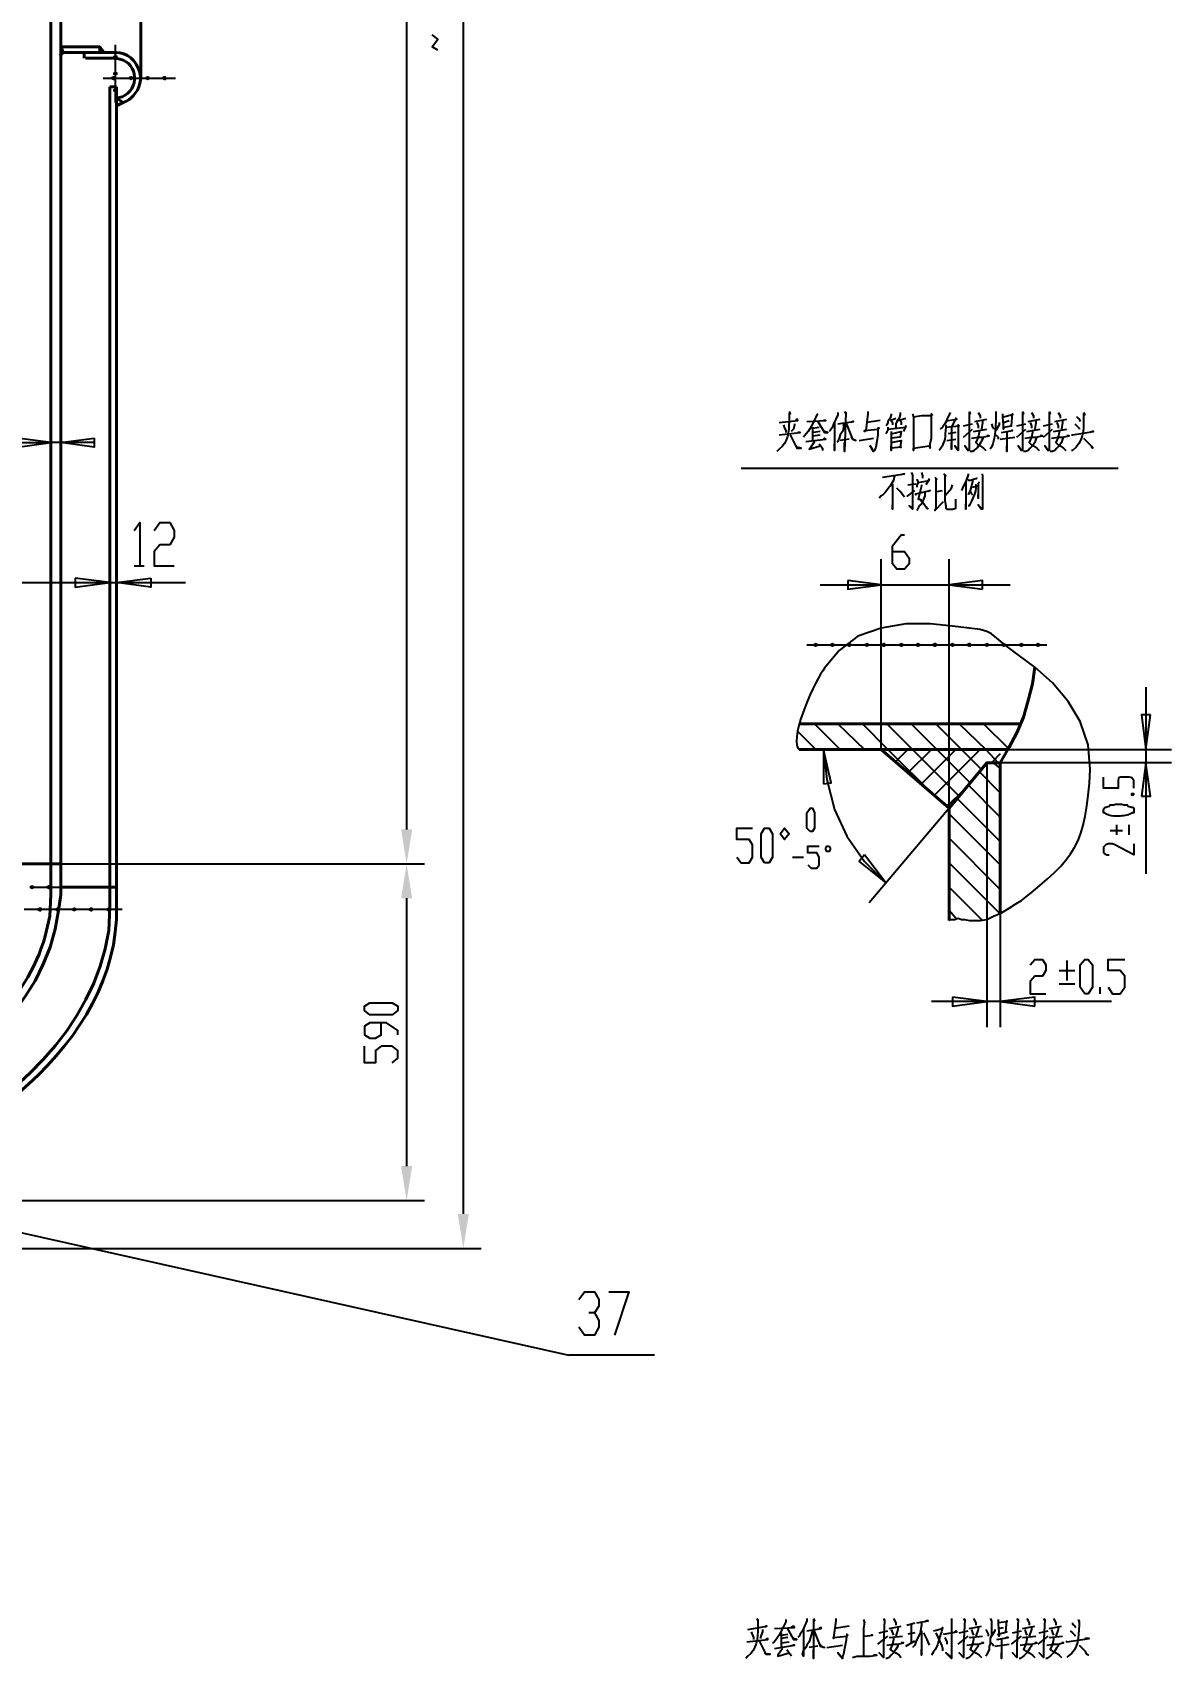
# Model space of a CAD drawing. Header units: millimetres. Extents: x 0 to 822, y 14 to 1153.
# Drawn here: x 352.9 to 537.3, y 405.1 to 668.5 of the extents above; entities that cross this region are included whole.
import ezdxf

# ---------------------------------------------------------------- set-up
doc = ezdxf.new("R2010")
doc.units = ezdxf.units.MM
doc.layers.add('1', color=7, linetype='Continuous')

msp = doc.modelspace()

# ---------------------------------------------------------------- hatches: boundary and pattern name
h = msp.add_hatch(color=0)
h.dxf.hatch_style = 2
h.paths.add_polyline_path([(366.3, 664.161732), (365.94, 664.341732), (365.94, 664.701732), (366.3, 664.881732), (366.66, 664.701732), (366.66, 664.341732)])
h = msp.add_hatch(color=0)
h.dxf.hatch_style = 2
h.paths.add_polyline_path([(365.94, 660.741732), (365.58, 660.921732), (365.58, 661.281732), (365.94, 661.461732), (366.12, 661.461732), (366.3, 661.281732), (366.3, 660.921732), (366.12, 660.741732)])
h = msp.add_hatch(color=0)
h.dxf.hatch_style = 2
h.paths.add_polyline_path([(366.3, 661.461732), (365.94, 661.641732), (365.94, 662.001732), (366.3, 662.181732), (366.66, 662.001732), (366.66, 661.641732)])
h = msp.add_hatch(color=0)
h.dxf.hatch_style = 2
h.paths.add_polyline_path([(368.82, 660.741732), (368.46, 660.921732), (368.46, 661.281732), (368.82, 661.461732), (369.18, 661.281732), (369.18, 660.921732)])
h = msp.add_hatch(color=0)
h.dxf.hatch_style = 2
h.paths.add_polyline_path([(371.52, 660.741732), (371.16, 660.921732), (371.16, 661.281732), (371.52, 661.461732), (371.88, 661.281732), (371.88, 660.921732)])
h = msp.add_hatch(color=0)
h.dxf.hatch_style = 2
h.paths.add_polyline_path([(374.22, 660.741732), (373.86, 660.921732), (373.86, 661.281732), (374.22, 661.461732), (374.4, 661.461732), (374.58, 661.281732), (374.58, 660.921732), (374.4, 660.741732)])
h = msp.add_hatch(color=0)
h.dxf.hatch_style = 2
h.paths.add_polyline_path([(366.3, 658.761732), (365.94, 658.941732), (365.94, 659.301732), (366.3, 659.481732), (366.66, 659.301732), (366.66, 658.941732)])
h = msp.add_hatch(color=0)
h.dxf.hatch_style = 2
h.paths.add_polyline_path([(479.7, 568.941732), (479.34, 569.121732), (479.34, 569.481732), (479.7, 569.661732), (480.06, 569.481732), (480.06, 569.121732)])
h = msp.add_hatch(color=0)
h.dxf.hatch_style = 2
h.paths.add_polyline_path([(482.4, 568.941732), (482.04, 569.121732), (482.04, 569.481732), (482.4, 569.661732), (482.76, 569.481732), (482.76, 569.121732)])
h = msp.add_hatch(color=0)
h.dxf.hatch_style = 2
h.paths.add_polyline_path([(485.1, 568.941732), (484.74, 569.121732), (484.74, 569.481732), (485.1, 569.661732), (485.28, 569.661732), (485.46, 569.481732), (485.46, 569.121732), (485.28, 568.941732)])
h = msp.add_hatch(color=0)
h.dxf.hatch_style = 2
h.paths.add_polyline_path([(487.98, 568.941732), (487.62, 569.121732), (487.62, 569.481732), (487.98, 569.661732), (488.34, 569.481732), (488.34, 569.121732)])
h = msp.add_hatch(color=0)
h.dxf.hatch_style = 2
h.paths.add_polyline_path([(490.68, 568.941732), (490.32, 569.121732), (490.32, 569.481732), (490.68, 569.661732), (490.86, 569.661732), (491.04, 569.481732), (491.04, 569.121732), (490.86, 568.941732)])
h = msp.add_hatch(color=0)
h.dxf.hatch_style = 2
h.paths.add_polyline_path([(493.56, 568.941732), (493.2, 569.121732), (493.2, 569.481732), (493.56, 569.661732), (493.92, 569.481732), (493.92, 569.121732)])
h = msp.add_hatch(color=0)
h.dxf.hatch_style = 2
h.paths.add_polyline_path([(496.26, 568.941732), (495.9, 569.121732), (495.9, 569.481732), (496.26, 569.661732), (496.62, 569.481732), (496.62, 569.121732)])
h = msp.add_hatch(color=0)
h.dxf.hatch_style = 2
h.paths.add_polyline_path([(498.96, 568.941732), (498.6, 569.121732), (498.6, 569.481732), (498.96, 569.661732), (499.14, 569.661732), (499.32, 569.481732), (499.32, 569.121732), (499.14, 568.941732)])
h = msp.add_hatch(color=0)
h.dxf.hatch_style = 2
h.paths.add_polyline_path([(501.84, 568.941732), (501.48, 569.121732), (501.48, 569.481732), (501.84, 569.661732), (502.2, 569.481732), (502.2, 569.121732)])
h = msp.add_hatch(color=0)
h.dxf.hatch_style = 2
h.paths.add_polyline_path([(504.54, 568.941732), (504.18, 569.121732), (504.18, 569.481732), (504.54, 569.661732), (504.72, 569.661732), (504.9, 569.481732), (504.9, 569.121732), (504.72, 568.941732)])
h = msp.add_hatch(color=0)
h.dxf.hatch_style = 2
h.paths.add_polyline_path([(507.42, 568.941732), (507.06, 569.121732), (507.06, 569.481732), (507.42, 569.661732), (507.78, 569.481732), (507.78, 569.121732)])
h = msp.add_hatch(color=0)
h.dxf.hatch_style = 2
h.paths.add_polyline_path([(510.12, 568.941732), (509.76, 569.121732), (509.76, 569.481732), (510.12, 569.661732), (510.48, 569.481732), (510.48, 569.121732)])
h = msp.add_hatch(color=0)
h.dxf.hatch_style = 2
h.paths.add_polyline_path([(513, 568.941732), (512.64, 569.121732), (512.64, 569.481732), (513, 569.661732), (513.36, 569.481732), (513.36, 569.121732)])
h = msp.add_hatch(color=0)
h.dxf.hatch_style = 2
h.paths.add_polyline_path([(515.7, 568.941732), (515.34, 569.121732), (515.34, 569.481732), (515.7, 569.661732), (516.06, 569.481732), (516.06, 569.121732)])
h = msp.add_hatch(color=0)
h.dxf.hatch_style = 2
h.paths.add_polyline_path([(412.56, 539.421732), (414.36, 539.421732), (413.46, 533.841732)])
h = msp.add_hatch(color=0)
h.dxf.hatch_style = 2
h.paths.add_polyline_path([(412.56, 528.261732), (414.36, 528.261732), (413.46, 533.841732)])
h = msp.add_hatch(color=0)
h.dxf.hatch_style = 2
h.paths.add_polyline_path([(352.8, 529.701732), (352.44, 529.881732), (352.44, 530.241732), (352.8, 530.421732), (353.16, 530.241732), (353.16, 529.881732)])
h = msp.add_hatch(color=0)
h.dxf.hatch_style = 2
h.paths.add_polyline_path([(355.5, 529.701732), (355.14, 529.881732), (355.14, 530.241732), (355.5, 530.421732), (355.68, 530.421732), (355.86, 530.241732), (355.86, 529.881732), (355.68, 529.701732)])
h = msp.add_hatch(color=0)
h.dxf.hatch_style = 2
h.paths.add_polyline_path([(354.06, 526.101732), (353.7, 526.281732), (353.7, 526.641732), (354.06, 526.821732), (354.24, 526.821732), (354.42, 526.641732), (354.42, 526.281732), (354.24, 526.101732)])
h = msp.add_hatch(color=0)
h.dxf.hatch_style = 2
h.paths.add_polyline_path([(356.94, 526.101732), (356.58, 526.281732), (356.58, 526.641732), (356.94, 526.821732), (357.3, 526.641732), (357.3, 526.281732)])
h = msp.add_hatch(color=0)
h.dxf.hatch_style = 2
h.paths.add_polyline_path([(359.64, 526.101732), (359.28, 526.281732), (359.28, 526.641732), (359.64, 526.821732), (360, 526.641732), (360, 526.281732)])
h = msp.add_hatch(color=0)
h.dxf.hatch_style = 2
h.paths.add_polyline_path([(362.34, 526.101732), (361.98, 526.281732), (361.98, 526.641732), (362.34, 526.821732), (362.52, 526.821732), (362.7, 526.641732), (362.7, 526.281732), (362.52, 526.101732)])
h = msp.add_hatch(color=0)
h.dxf.hatch_style = 2
h.paths.add_polyline_path([(365.22, 526.101732), (364.86, 526.281732), (364.86, 526.641732), (365.22, 526.821732), (365.58, 526.641732), (365.58, 526.281732)])
h = msp.add_hatch(color=0)
h.dxf.hatch_style = 2
h.paths.add_polyline_path([(412.56, 484.881732), (414.36, 484.881732), (413.46, 479.301732)])
h = msp.add_hatch(color=0)
h.dxf.hatch_style = 2
h.paths.add_polyline_path([(421.74, 477.141732), (423.54, 477.141732), (422.64, 471.561732)])

# ---------------------------------------------------------------- linework, layer by layer
at = {"layer": '1', "color": 0, "lineweight": 25}
for points in [[(422.64, 817.881732), (422.64, 477.141732)], [(413.46, 811.581732), (413.46, 539.421732)], [(366.3, 664.881732), (366.3, 666.501732)], [(418.5, 665.601732), (417.6, 666.141732), (418.5, 667.401732), (417.6, 668.121732)], [(366.3, 662.181732), (366.3, 664.341732)], [(364.32, 661.101732), (365.76, 661.101732)], [(366.3, 659.301732), (366.3, 661.461732)], [(366.3, 661.101732), (368.46, 661.101732)], [(369, 661.101732), (371.34, 661.101732)], [(371.88, 661.101732), (374.04, 661.101732)], [(374.58, 661.101732), (376.02, 661.101732)], [(366.3, 657.141732), (366.3, 658.761732)], [(473.76, 605.301732), (476.82, 605.661732), (476.64, 605.841732), (476.46, 605.661732)], [(483.3, 606.921732), (483.3, 606.561732), (482.94, 605.841732), (482.58, 605.121732), (482.4, 604.581732), (482.04, 604.041732), (481.86, 603.861732)], [(484.38, 607.101732), (484.56, 606.741732), (484.56, 606.921732), (484.38, 600.621732), (484.38, 602.061732)], [(488.16, 607.101732), (488.16, 606.741732), (487.8, 604.041732), (487.62, 603.861732), (487.62, 604.041732), (489.78, 604.221732), (489.96, 604.401732), (489.78, 604.401732), (489.78, 603.321732), (489.6, 602.241732), (489.42, 601.341732), (489.24, 600.801732), (489.06, 600.621732), (488.52, 601.521732), (489.06, 600.621732)], [(491.94, 606.741732), (491.94, 606.561732), (491.76, 606.021732), (491.4, 605.481732), (491.4, 605.301732), (491.22, 604.941732), (491.04, 604.761732)], [(491.76, 605.661732), (492.66, 606.021732)], [(493.38, 606.921732), (493.38, 606.561732), (493.2, 606.021732), (492.84, 605.481732), (492.66, 605.121732)], [(493.02, 605.661732), (494.28, 606.021732)], [(495.36, 606.741732), (495.54, 606.201732), (495.54, 602.061732), (495.54, 600.801732), (495.54, 601.161732), (498.06, 601.521732), (498.06, 601.521732), (498.24, 601.161732), (498.24, 601.881732), (498.42, 602.781732), (498.42, 603.861732), (498.42, 606.741732), (498.6, 606.561732), (498.24, 606.381732), (496.98, 606.381732), (496.8, 606.381732), (495.54, 606.201732)], [(501.48, 606.921732), (501.3, 606.561732), (500.94, 605.841732), (500.94, 605.661732), (500.58, 605.121732), (500.22, 604.581732), (499.86, 604.221732)], [(500.94, 605.661732), (501.12, 605.661732), (502.56, 605.841732), (502.38, 606.021732), (501.66, 604.581732), (501.66, 600.981732), (501.66, 601.341732), (501.66, 602.061732)], [(504.54, 607.101732), (504.72, 606.741732), (504.54, 606.921732), (504.54, 602.781732), (504.54, 600.981732), (504.54, 600.801732), (504.36, 600.801732), (503.82, 601.521732), (504.36, 600.801732)], [(505.44, 605.481732), (507.42, 605.841732)], [(505.98, 606.921732), (506.34, 606.381732), (506.34, 606.021732)], [(509.94, 606.741732), (509.94, 606.201732), (510.12, 604.221732), (510.12, 604.581732), (511.38, 604.761732), (511.38, 604.761732), (511.56, 606.741732), (511.56, 606.561732), (510.12, 606.201732)], [(513.18, 607.101732), (513.36, 606.741732), (513.18, 606.921732), (513.18, 602.781732), (513.18, 600.801732), (513, 600.801732), (512.46, 601.521732), (513, 600.801732)], [(514.08, 605.481732), (516.06, 605.841732)], [(514.62, 606.921732), (514.98, 606.381732), (514.98, 606.021732)], [(517.5, 607.101732), (517.68, 606.741732), (517.5, 606.921732), (517.5, 602.781732), (517.5, 600.801732), (517.32, 600.801732), (516.78, 601.521732), (517.32, 600.801732)], [(518.4, 605.481732), (520.38, 605.841732)], [(518.94, 606.921732), (519.3, 606.381732), (519.3, 606.021732)], [(522, 606.201732), (522, 606.201732), (522.36, 605.841732), (522.54, 605.481732)], [(473.76, 603.321732), (477.18, 603.681732), (477, 603.681732), (476.82, 603.681732)], [(474.48, 604.941732), (474.66, 604.401732), (474.84, 604.041732), (474.84, 603.681732)], [(475.56, 603.321732), (476.64, 601.161732), (477.36, 601.161732), (476.64, 601.341732), (476.46, 601.521732)], [(476.28, 605.121732), (476.28, 604.941732), (476.1, 604.221732), (475.74, 603.861732)], [(478.26, 605.481732), (481.32, 605.661732), (481.32, 605.661732), (480.96, 605.661732)], [(479.16, 604.581732), (479.16, 602.421732)], [(479.16, 604.401732), (480.24, 604.581732)], [(479.16, 603.141732), (480.42, 603.321732)], [(480.42, 603.861732), (479.34, 603.681732)], [(480.06, 605.481732), (481.14, 603.681732), (481.68, 603.681732), (481.14, 603.861732), (480.96, 604.041732)], [(482.76, 605.481732), (482.76, 600.801732), (482.76, 601.161732), (482.76, 601.881732)], [(484.2, 605.121732), (484.2, 604.401732), (484.02, 603.861732), (483.66, 603.321732), (483.48, 602.781732), (483.3, 602.241732), (483.12, 602.061732)], [(483.3, 605.121732), (485.82, 605.481732), (485.64, 605.481732), (485.46, 605.301732)], [(484.56, 605.301732), (485.64, 602.601732), (486.18, 602.421732), (486.18, 602.421732), (485.64, 602.601732), (485.46, 602.961732)], [(490.14, 605.661732), (487.98, 605.301732)], [(491.4, 604.581732), (491.4, 604.041732), (491.22, 603.861732), (491.22, 603.681732), (491.04, 603.501732)], [(491.4, 604.221732), (494.28, 604.581732), (494.28, 604.761732), (493.92, 603.861732)], [(491.94, 605.661732), (492.12, 605.301732), (492.12, 604.941732)], [(491.94, 603.861732), (491.94, 600.801732), (491.94, 601.161732), (491.94, 601.521732)], [(491.94, 603.501732), (493.56, 603.861732), (493.56, 603.861732), (493.38, 602.961732), (493.38, 602.961732), (491.94, 602.781732)], [(492.66, 605.121732), (492.66, 604.761732), (492.66, 604.401732)], [(493.38, 605.661732), (493.56, 605.301732), (493.56, 604.941732)], [(500.76, 604.581732), (502.92, 604.761732), (502.74, 604.941732), (502.74, 600.981732), (502.74, 600.801732), (502.2, 601.521732), (502.74, 600.801732)], [(502.38, 603.681732), (501.12, 603.501732)], [(503.64, 604.761732), (505.08, 605.121732)], [(503.64, 602.961732), (505.08, 604.221732)], [(504.9, 602.781732), (505.98, 602.961732), (506.7, 602.961732), (507.78, 603.141732), (507.6, 603.141732), (507.42, 603.141732)], [(505.26, 603.861732), (507.42, 604.221732)], [(506.16, 603.861732), (506.16, 603.681732), (505.98, 602.961732), (505.62, 602.061732), (505.98, 601.701732), (506.34, 601.521732), (506.88, 601.161732), (507.24, 600.801732)], [(505.8, 605.301732), (505.98, 604.761732), (505.98, 604.401732)], [(506.7, 605.661732), (506.7, 605.301732), (506.52, 604.221732)], [(508.14, 605.121732), (508.32, 604.581732), (508.5, 604.401732), (508.5, 604.221732)], [(509.4, 605.301732), (509.4, 604.941732), (508.86, 604.041732)], [(508.86, 603.321732), (509.22, 602.961732), (509.22, 602.601732)], [(509.76, 603.681732), (511.56, 604.041732), (511.38, 604.041732), (511.2, 603.861732)], [(510.12, 605.301732), (511.02, 605.661732)], [(510.66, 603.681732), (510.66, 600.621732), (510.66, 601.521732)], [(512.28, 604.761732), (513.72, 605.121732)], [(512.28, 602.961732), (513.72, 604.221732)], [(513.54, 602.781732), (514.62, 602.961732), (515.34, 602.961732), (516.42, 603.141732), (516.24, 603.141732), (516.06, 603.141732)], [(513.9, 603.861732), (516.06, 604.221732)], [(514.8, 603.861732), (514.8, 603.681732), (514.62, 602.961732), (514.26, 602.061732), (514.62, 601.701732), (514.98, 601.521732), (515.52, 601.161732), (515.88, 600.801732)], [(514.44, 605.301732), (514.62, 604.761732), (514.62, 604.401732)], [(515.34, 605.661732), (515.34, 605.301732), (515.16, 604.221732)], [(516.6, 604.761732), (518.04, 605.121732)], [(516.6, 602.961732), (518.04, 604.221732)], [(517.86, 602.781732), (518.94, 602.961732), (519.66, 602.961732), (520.74, 603.141732), (520.56, 603.141732), (520.38, 603.141732)], [(518.22, 603.861732), (520.38, 604.221732)], [(519.12, 603.861732), (519.12, 603.681732), (518.94, 602.961732), (518.58, 602.061732), (518.94, 601.701732), (519.3, 601.521732), (519.84, 601.161732), (520.2, 600.801732)], [(518.76, 605.301732), (518.94, 604.761732), (518.94, 604.401732)], [(519.66, 605.661732), (519.66, 605.301732), (519.48, 604.221732)], [(521.1, 603.321732), (521.28, 603.321732), (524.7, 603.861732), (524.52, 603.861732), (524.16, 603.681732)], [(521.64, 605.121732), (522.18, 604.581732), (522.36, 604.401732), (522.36, 604.221732)], [(152.64, 602.061732), (355.86, 602.061732)], [(350.46, 602.781732), (350.46, 601.341732), (355.86, 602.061732), (350.46, 602.781732)], [(362.88, 602.061732), (355.86, 602.061732)], [(362.88, 602.781732), (362.88, 601.341732), (357.48, 602.061732), (362.88, 602.781732)], [(478.08, 602.241732), (481.32, 602.601732), (481.14, 602.781732), (480.96, 602.601732)], [(479.52, 602.241732), (478.8, 601.161732), (478.62, 600.981732), (480.42, 601.521732)], [(480.24, 601.881732), (480.78, 601.161732), (480.78, 601.161732), (480.78, 600.801732)], [(485.1, 602.601732), (483.66, 602.421732)], [(486.72, 602.421732), (489.06, 602.781732)], [(491.94, 602.061732), (493.56, 602.421732), (493.56, 602.421732), (493.38, 601.341732), (493.56, 601.341732), (491.94, 601.161732)], [(500.94, 602.421732), (502.38, 602.601732)], [(509.58, 602.601732), (511.92, 602.961732)], [(515.52, 602.961732), (515.34, 602.601732), (515.16, 602.061732), (514.8, 601.521732), (514.44, 601.161732), (514.08, 600.801732), (513.72, 600.621732), (513.36, 600.621732)], [(519.84, 602.961732), (519.66, 602.601732), (519.48, 602.061732), (519.12, 601.521732), (518.76, 601.161732), (518.4, 600.801732), (518.04, 600.621732), (517.68, 600.621732)], [(523.08, 602.781732), (523.62, 602.241732), (523.98, 601.881732), (524.52, 601.341732), (524.52, 601.161732), (524.34, 601.521732)], [(467.64, 597.921732), (528.66, 597.921732)], [(490.5, 596.481732), (494.1, 597.021732), (494.1, 597.021732), (493.56, 596.841732)], [(492.12, 595.401732), (492.12, 591.441732), (492.12, 591.261732), (492.12, 591.621732), (492.12, 591.981732)], [(494.64, 595.221732), (495.9, 595.401732)], [(495.18, 597.201732), (495.36, 596.841732), (495.36, 596.841732), (495.36, 591.621732), (495.36, 591.441732), (495.36, 591.261732), (494.82, 591.801732), (495.36, 591.441732)], [(496.08, 596.121732), (496.26, 595.581732), (496.08, 595.221732), (496.08, 595.041732), (496.08, 594.861732)], [(496.26, 595.581732), (498.06, 595.941732), (498.06, 596.121732), (497.52, 595.221732)], [(496.8, 597.201732), (496.98, 596.661732), (496.98, 596.481732), (496.98, 596.301732)], [(498.96, 596.481732), (499.32, 596.121732), (499.14, 596.301732), (499.14, 591.441732), (498.96, 591.081732), (500.4, 592.521732)], [(500.4, 597.021732), (500.76, 596.661732), (500.58, 596.841732), (500.58, 592.701732), (500.76, 591.801732), (500.76, 591.441732), (500.94, 591.261732), (501.3, 591.261732), (501.84, 591.261732), (502.38, 591.441732), (502.38, 591.441732), (502.38, 592.881732)], [(500.58, 593.421732), (501.66, 594.681732), (501.84, 595.221732)], [(504.36, 597.021732), (504.36, 596.841732), (504, 595.761732), (503.64, 595.041732), (503.28, 594.321732)], [(504, 595.761732), (504, 591.261732), (504, 592.161732)], [(504.36, 596.121732), (504.54, 595.941732), (504.54, 595.941732), (505.8, 596.301732), (505.8, 596.301732), (505.62, 596.121732)], [(505.08, 595.941732), (505.08, 595.761732), (504.9, 595.041732), (504.72, 594.321732), (504.54, 593.961732), (504.36, 593.601732)], [(506.52, 597.021732), (506.7, 596.841732), (506.7, 596.841732), (506.7, 591.621732), (506.7, 591.621732), (506.7, 591.261732), (506.52, 591.261732), (505.98, 591.981732), (506.52, 591.261732), (506.7, 591.441732)], [(505.98, 595.581732), (506.16, 595.581732), (505.98, 595.401732), (505.98, 593.061732), (505.98, 593.601732)], [(494.1, 593.241732), (493.92, 593.421732), (493.38, 594.141732), (492.84, 594.681732)], [(494.46, 593.421732), (494.64, 593.421732), (495.72, 594.321732)], [(495.72, 593.781732), (495.9, 593.601732), (495.9, 593.781732), (498.24, 594.321732), (497.88, 594.141732)], [(497.34, 593.961732), (497.34, 593.421732), (497.16, 592.881732), (496.98, 592.521732), (496.8, 592.161732), (496.44, 591.801732), (496.08, 591.081732)], [(499.32, 594.141732), (500.22, 594.321732)], [(504.72, 594.141732), (504.9, 593.781732), (505.08, 593.601732)], [(369.36, 587.841732), (370.26, 589.101732), (370.26, 582.081732)], [(372.6, 587.841732), (373.5, 589.101732), (375.12, 589.101732), (375.84, 587.841732), (375.84, 586.761732), (375.12, 585.501732), (373.5, 585.501732), (372.6, 584.421732), (372.6, 582.081732), (375.84, 582.081732)], [(492.12, 584.421732), (494.1, 584.421732), (494.82, 583.341732), (494.82, 582.441732), (494.1, 581.541732), (492.84, 581.541732), (492.12, 582.441732), (492.12, 585.321732), (493.56, 587.121732), (494.1, 587.121732)], [(369.36, 582.081732), (370.98, 582.081732)], [(490.32, 552.381732), (490.32, 583.161732)], [(501.3, 542.841732), (501.3, 583.161732)], [(142.74, 579.381732), (366.48, 579.381732)], [(359.82, 580.101732), (359.82, 578.661732), (365.4, 579.381732), (359.82, 580.101732)], [(372.06, 580.101732), (372.06, 578.661732), (366.48, 579.381732), (372.06, 580.101732)], [(366.48, 579.381732), (377.64, 579.381732)], [(484.92, 579.741732), (484.92, 578.301732), (490.32, 579.021732), (484.92, 579.741732)], [(506.7, 578.301732), (506.7, 579.741732), (501.3, 579.021732), (506.7, 578.301732)], [(480.42, 579.021732), (511.2, 579.021732)], [(478.26, 569.301732), (479.34, 569.301732)], [(479.88, 569.301732), (482.04, 569.301732)], [(482.76, 569.301732), (484.92, 569.301732)], [(485.46, 569.301732), (487.62, 569.301732)], [(488.16, 569.301732), (490.5, 569.301732)], [(491.04, 569.301732), (493.2, 569.301732)], [(493.74, 569.301732), (496.08, 569.301732)], [(496.62, 569.301732), (498.78, 569.301732)], [(499.32, 569.301732), (501.48, 569.301732)], [(502.02, 569.301732), (504.36, 569.301732)], [(504.9, 569.301732), (507.06, 569.301732)], [(507.6, 569.301732), (509.94, 569.301732)], [(510.48, 569.301732), (512.64, 569.301732)], [(513.18, 569.301732), (515.34, 569.301732)], [(515.88, 569.301732), (517.14, 569.301732)], [(533.16, 562.461732), (533.16, 532.221732)], [(479.52, 556.521732), (483.66, 552.381732)], [(483.3, 556.521732), (487.62, 552.381732)], [(487.26, 556.521732), (491.4, 552.381732)], [(491.22, 556.521732), (495.36, 552.381732)], [(495.18, 556.521732), (499.32, 552.381732)], [(499.14, 556.521732), (503.28, 552.381732)], [(502.92, 556.521732), (507.24, 552.381732)], [(506.88, 556.521732), (510.84, 552.561732)], [(533.88, 557.961732), (532.44, 557.961732), (533.16, 552.381732), (533.88, 557.961732)], [(476.82, 555.261732), (479.7, 552.381732)], [(480.96, 552.381732), (481.5, 547.521732), (482.76, 542.661732), (484.74, 538.341732), (487.62, 534.201732), (491.04, 530.781732)], [(480.96, 546.801732), (482.22, 546.981732), (480.96, 552.381732), (480.96, 546.801732)], [(490.68, 552.381732), (490.5, 552.201732)], [(491.4, 552.381732), (498.96, 544.821732)], [(494.64, 552.381732), (492.66, 550.401732)], [(498.42, 552.381732), (494.64, 548.601732)], [(495.36, 552.381732), (502.92, 544.821732)], [(502.38, 552.381732), (496.8, 546.801732)], [(506.34, 552.381732), (498.96, 545.001732)], [(499.32, 552.381732), (504.72, 546.981732)], [(503.28, 552.381732), (506.52, 549.141732)], [(507.24, 552.381732), (509.22, 550.221732)], [(509.58, 551.661732), (508.14, 550.221732)], [(510.84, 552.381732), (537.3, 552.381732)], [(509.58, 545.361732), (506.16, 548.781732)], [(507.42, 550.221732), (507.42, 507.381732)], [(509.58, 549.321732), (508.5, 550.221732)], [(537.3, 550.221732), (509.58, 550.221732)], [(532.44, 544.821732), (533.88, 544.821732), (533.16, 550.221732), (532.44, 544.821732)], [(503.64, 545.721732), (500.94, 543.201732)], [(509.58, 541.401732), (504.36, 546.621732)], [(531.18, 545.001732), (531.18, 545.001732), (531.18, 545.181732), (531.18, 545.181732), (531, 545.181732), (530.82, 545.181732), (530.82, 545.001732), (531, 545.001732), (531.18, 545.001732)], [(478.8, 539.061732), (478.26, 539.601732), (478.26, 542.121732), (478.8, 542.841732), (479.16, 542.841732), (479.52, 542.121732), (479.52, 539.601732), (479.16, 539.061732), (478.8, 539.061732)], [(501.3, 542.841732), (488.34, 527.541732)], [(509.58, 537.441732), (502.56, 544.461732)], [(509.58, 533.661732), (501.3, 541.941732)], [(528.48, 538.521732), (528.48, 540.141732)], [(530.46, 538.521732), (530.46, 540.141732)], [(466.92, 534.921732), (467.64, 534.021732), (468.9, 534.021732), (469.44, 534.921732), (469.44, 536.901732), (468.9, 537.801732), (466.92, 537.801732), (466.92, 539.601732), (469.44, 539.601732)], [(471.42, 534.021732), (470.88, 534.921732), (470.88, 538.701732), (471.42, 539.601732), (472.14, 539.601732), (472.68, 538.701732), (472.68, 534.921732), (472.14, 534.021732), (471.42, 534.021732)], [(473.94, 538.701732), (474.66, 539.601732), (475.38, 538.701732), (474.66, 537.801732), (473.94, 538.701732)], [(509.58, 529.701732), (501.3, 537.981732)], [(527.4, 539.241732), (529.38, 539.241732)], [(475.92, 534.921732), (477.72, 534.921732)], [(478.44, 533.661732), (478.98, 533.121732), (479.88, 533.121732), (480.24, 533.661732), (480.24, 534.921732), (479.88, 535.641732), (478.44, 535.641732), (478.44, 536.721732), (480.24, 536.721732)], [(481.86, 536.721732), (482.04, 536.361732), (482.04, 536.181732), (481.86, 535.821732), (481.5, 535.821732), (481.32, 536.181732), (481.32, 536.361732), (481.5, 536.721732), (481.86, 536.721732)], [(487.62, 535.281732), (486.72, 534.201732), (491.04, 530.781732), (487.62, 535.281732)], [(357.48, 533.841732), (416.34, 533.841732)], [(357.48, 533.841732), (416.34, 533.841732)], [(509.58, 525.741732), (501.3, 534.021732)], [(352.98, 530.061732), (355.32, 530.061732)], [(355.86, 530.061732), (357.48, 530.061732)], [(506.7, 524.661732), (501.3, 530.061732)], [(413.46, 528.261732), (413.46, 484.881732)], [(353.88, 526.461732), (351.54, 526.461732)], [(356.58, 526.461732), (354.42, 526.461732)], [(359.28, 526.461732), (357.12, 526.461732)], [(362.16, 526.461732), (360, 526.461732)], [(364.86, 526.461732), (362.7, 526.461732)], [(367.38, 526.461732), (365.4, 526.461732)], [(502.56, 524.841732), (501.3, 526.281732)], [(509.58, 525.741732), (509.58, 507.381732)], [(514.44, 517.461732), (515.16, 518.361732), (516.42, 518.361732), (516.96, 517.461732), (516.96, 516.561732), (516.42, 515.661732), (515.16, 515.661732), (514.44, 514.761732), (514.44, 512.781732), (516.96, 512.781732)], [(519.12, 516.561732), (521.64, 516.561732)], [(520.38, 518.181732), (520.38, 514.941732)], [(523.26, 512.781732), (522.54, 513.861732), (522.54, 517.461732), (523.26, 518.361732), (523.8, 518.361732), (524.52, 517.461732), (524.52, 513.861732), (523.8, 512.781732), (523.26, 512.781732)], [(527.04, 513.861732), (527.76, 512.781732), (529.02, 512.781732), (529.74, 513.861732), (529.74, 515.661732), (529.02, 516.561732), (527.04, 516.561732), (527.04, 518.361732), (529.74, 518.361732)], [(519.12, 514.401732), (521.64, 514.401732)], [(525.78, 512.781732), (525.78, 513.861732)], [(412.02, 510.081732), (411.12, 509.361732), (407.52, 509.361732), (406.62, 510.081732), (406.62, 510.801732), (407.52, 511.341732), (411.12, 511.341732), (412.02, 510.801732), (412.02, 510.081732)], [(527.58, 511.521732), (498.42, 511.521732)], [(501.84, 512.241732), (501.84, 510.801732), (507.42, 511.521732), (501.84, 512.241732)], [(515.16, 510.801732), (515.16, 512.241732), (509.58, 511.521732), (515.16, 510.801732)], [(412.02, 506.121732), (412.02, 506.841732), (410.22, 508.101732), (407.52, 508.101732), (406.62, 507.561732), (406.62, 506.121732), (407.52, 505.581732), (408.42, 505.581732), (409.32, 506.121732), (409.32, 508.101732)], [(411.12, 501.621732), (412.02, 502.341732), (412.02, 503.601732), (411.12, 504.321732), (409.32, 504.321732), (408.42, 503.601732), (408.42, 501.621732), (406.62, 501.621732), (406.62, 504.321732)], [(315.72, 482.001732), (439.74, 454.281732)], [(254.16, 479.301732), (416.34, 479.301732)], [(263.34, 471.561732), (425.52, 471.561732)], [(441.36, 463.281732), (442.26, 464.541732), (443.88, 464.541732), (444.6, 463.281732), (444.6, 462.201732), (443.88, 461.121732), (442.98, 461.121732)], [(446.22, 464.541732), (449.46, 464.541732), (447.12, 457.521732)], [(443.88, 461.121732), (444.6, 459.861732), (444.6, 458.781732), (443.88, 457.521732), (442.26, 457.521732), (441.36, 458.781732)], [(453.6, 454.281732), (439.74, 454.281732)], [(478.26, 411.621732), (478.26, 411.261732), (477.9, 410.361732), (477.54, 409.641732), (477.18, 409.101732), (477, 408.741732), (476.82, 408.561732)], [(479.34, 411.621732), (479.52, 411.261732), (479.34, 411.441732), (479.34, 405.141732), (479.34, 406.581732)], [(482.94, 411.621732), (482.94, 411.261732), (482.58, 408.561732), (482.58, 408.381732), (482.58, 408.561732), (484.74, 408.741732), (484.92, 408.921732), (484.74, 409.101732), (484.56, 407.841732), (484.38, 406.761732), (484.2, 405.861732), (484.02, 405.501732), (484.02, 405.141732), (483.3, 406.041732), (484.02, 405.141732)], [(487.44, 411.441732), (487.62, 410.901732), (487.62, 411.081732), (487.44, 410.001732), (487.44, 406.941732), (487.44, 405.501732)], [(490.68, 411.621732), (490.86, 411.261732), (490.86, 411.441732), (490.68, 407.301732), (490.68, 405.501732), (490.68, 405.321732), (489.96, 406.041732), (490.68, 405.321732)], [(492.3, 411.621732), (492.66, 410.901732), (492.66, 410.541732)], [(494.46, 410.541732), (495.72, 410.901732)], [(496.8, 410.901732), (496.8, 410.541732), (496.62, 409.281732), (495.9, 407.841732), (495.72, 407.301732), (495.36, 406.941732)], [(496.08, 410.901732), (497.88, 411.261732), (497.7, 411.261732), (497.34, 411.081732)], [(501.66, 411.621732), (501.66, 411.081732), (501.66, 407.121732), (501.66, 405.861732), (501.66, 405.321732), (501.66, 405.141732), (500.76, 406.041732), (501.66, 405.321732)], [(503.64, 411.621732), (503.82, 411.261732), (503.82, 411.441732), (503.64, 407.301732), (503.64, 405.501732), (503.64, 405.321732), (502.92, 406.041732), (503.64, 405.321732)], [(505.26, 411.621732), (505.62, 410.901732), (505.62, 410.541732)], [(507.96, 411.621732), (508.14, 411.261732), (508.14, 411.081732), (508.14, 408.921732), (507.96, 408.381732), (507.96, 408.021732), (507.96, 407.481732), (507.78, 407.121732), (507.78, 406.581732), (507.6, 406.221732), (507.42, 405.861732), (507.24, 405.501732)], [(509.22, 411.441732), (509.22, 410.721732), (509.4, 408.741732), (509.22, 409.101732), (510.66, 409.461732), (510.48, 409.461732), (510.66, 411.261732), (510.66, 411.081732), (509.22, 410.901732)], [(512.28, 411.621732), (512.46, 411.261732), (512.46, 411.441732), (512.28, 407.301732), (512.28, 405.501732), (512.28, 405.321732), (511.56, 406.041732), (512.28, 405.321732)], [(513.9, 411.621732), (514.26, 410.901732), (514.26, 410.541732)], [(516.6, 411.621732), (516.78, 411.261732), (516.78, 411.441732), (516.6, 407.301732), (516.6, 405.501732), (516.6, 405.321732), (515.88, 406.041732), (516.6, 405.321732)], [(518.22, 411.621732), (518.58, 410.901732), (518.58, 410.541732)], [(521.28, 410.901732), (521.28, 410.721732), (521.64, 410.361732), (521.82, 410.181732)], [(468.54, 407.841732), (471.96, 408.201732), (471.96, 408.381732), (471.6, 408.201732)], [(468.72, 409.821732), (471.78, 410.361732), (471.6, 410.361732), (471.42, 410.181732)], [(469.26, 409.461732), (469.62, 408.561732), (469.62, 408.201732)], [(471.06, 409.821732), (471.06, 409.461732), (470.88, 408.921732), (470.7, 408.381732)], [(473.04, 410.001732), (476.28, 410.181732), (476.1, 410.361732), (475.74, 410.181732)], [(474.12, 409.281732), (474.12, 408.921732), (474.12, 406.941732)], [(474.12, 408.921732), (475.2, 409.101732)], [(475.2, 408.561732), (474.12, 408.381732)], [(475.02, 410.181732), (476.1, 408.201732), (476.64, 408.201732), (476.1, 408.381732), (475.74, 408.741732)], [(477.72, 410.001732), (477.72, 405.501732), (477.54, 405.861732), (477.72, 406.401732)], [(479.16, 409.641732), (478.98, 408.921732), (478.8, 408.381732), (478.62, 407.841732), (478.26, 407.301732), (478.08, 406.941732), (477.9, 406.581732)], [(478.26, 409.641732), (480.6, 410.001732), (480.6, 410.181732), (480.24, 410.001732)], [(479.34, 409.821732), (480.42, 407.121732), (481.14, 406.941732), (480.96, 406.941732), (480.6, 407.121732), (480.42, 407.481732)], [(485.1, 410.361732), (482.76, 410.001732)], [(487.62, 408.741732), (488.88, 408.921732), (488.88, 408.921732), (488.7, 408.921732)], [(489.78, 407.481732), (491.4, 408.741732)], [(489.96, 409.281732), (491.4, 409.641732)], [(491.58, 410.001732), (493.56, 410.361732)], [(491.58, 408.561732), (493.74, 408.741732)], [(492.3, 408.561732), (492.3, 408.201732), (492.12, 407.481732), (491.76, 406.581732), (492.3, 406.221732), (492.66, 406.041732), (493.2, 405.681732), (493.56, 405.321732)], [(491.94, 409.821732), (492.12, 409.281732), (492.3, 408.921732)], [(493.02, 410.181732), (493.02, 409.821732), (492.66, 408.741732)], [(495.72, 409.281732), (494.64, 409.101732)], [(495.18, 410.721732), (495.18, 407.661732)], [(496.8, 409.641732), (496.8, 409.281732), (496.8, 405.681732), (496.8, 406.581732)], [(497.16, 409.281732), (497.7, 408.201732), (497.88, 407.661732), (498.06, 407.301732)], [(499.14, 409.281732), (500.04, 407.301732), (500.22, 406.761732), (500.22, 406.401732)], [(500.4, 409.101732), (500.4, 409.101732), (502.56, 409.461732), (502.38, 409.641732), (502.2, 409.461732)], [(500.58, 408.561732), (500.94, 407.841732), (500.94, 407.481732)], [(502.74, 407.481732), (504.36, 408.741732)], [(502.92, 409.281732), (504.36, 409.641732)], [(504.54, 410.001732), (506.52, 410.361732)], [(504.54, 408.561732), (506.7, 408.741732)], [(505.26, 408.561732), (505.26, 408.201732), (505.08, 407.481732), (504.72, 406.581732), (505.26, 406.221732), (505.62, 406.041732), (506.16, 405.681732), (506.52, 405.321732)], [(504.9, 409.821732), (505.08, 409.281732), (505.26, 408.921732)], [(505.98, 410.181732), (505.98, 409.821732), (505.62, 408.741732)], [(507.24, 409.821732), (507.6, 409.101732), (507.6, 408.921732), (507.6, 408.741732)], [(508.68, 409.821732), (508.68, 409.641732), (508.14, 408.741732)], [(509.04, 408.201732), (510.84, 408.561732), (510.66, 408.561732), (510.3, 408.381732)], [(509.22, 410.001732), (510.12, 410.181732)], [(509.76, 408.381732), (509.76, 405.141732), (509.76, 406.041732)], [(511.38, 407.481732), (513, 408.741732)], [(511.56, 409.281732), (513, 409.641732)], [(513.18, 410.001732), (515.16, 410.361732)], [(513.18, 408.561732), (515.34, 408.741732)], [(513.9, 408.561732), (513.9, 408.201732), (513.72, 407.481732), (513.36, 406.581732), (513.9, 406.221732), (514.26, 406.041732), (514.8, 405.681732), (515.16, 405.321732)], [(513.54, 409.821732), (513.72, 409.281732), (513.9, 408.921732)], [(514.62, 410.181732), (514.62, 409.821732), (514.26, 408.741732)], [(515.7, 407.481732), (517.32, 408.741732)], [(515.88, 409.281732), (517.32, 409.641732)], [(517.5, 410.001732), (519.48, 410.361732)], [(517.5, 408.561732), (519.66, 408.741732)], [(518.22, 408.561732), (518.22, 408.201732), (518.04, 407.481732), (517.68, 406.581732), (518.22, 406.221732), (518.58, 406.041732), (519.12, 405.681732), (519.48, 405.321732)], [(517.86, 409.821732), (518.04, 409.281732), (518.22, 408.921732)], [(518.94, 410.181732), (518.94, 409.821732), (518.58, 408.741732)], [(520.2, 408.021732), (520.38, 407.841732), (520.38, 407.841732), (523.98, 408.381732), (523.8, 408.381732), (523.26, 408.381732)], [(520.92, 409.641732), (521.28, 409.281732), (521.64, 408.921732), (521.64, 408.741732)], [(470.52, 408.021732), (471.6, 405.861732), (472.32, 405.861732), (471.6, 405.861732), (471.42, 406.041732)], [(473.04, 406.761732), (476.28, 407.301732), (476.1, 407.301732), (475.74, 407.121732)], [(474.3, 406.761732), (473.58, 405.681732), (473.58, 405.501732), (475.38, 406.041732)], [(474.12, 407.661732), (475.38, 407.841732)], [(475.02, 406.581732), (475.56, 405.861732), (475.74, 405.501732)], [(480.06, 407.121732), (478.62, 406.941732)], [(481.5, 406.941732), (484.02, 407.301732)], [(485.64, 405.321732), (486.36, 405.501732), (488.52, 405.501732), (489.6, 405.681732), (489.42, 405.681732), (489.06, 405.681732)], [(493.02, 407.481732), (493.02, 407.121732), (492.66, 406.581732), (492.3, 406.041732), (491.94, 405.681732), (491.58, 405.321732), (491.22, 405.141732), (491.04, 405.141732)], [(491.22, 407.301732), (492.3, 407.481732), (493.02, 407.481732), (493.92, 407.661732), (493.56, 407.661732)], [(494.28, 407.121732), (495.72, 408.021732)], [(505.98, 407.481732), (505.98, 407.121732), (505.62, 406.581732), (505.26, 406.041732), (504.9, 405.681732), (504.54, 405.321732), (504.18, 405.141732), (504, 405.141732)], [(504.18, 407.301732), (505.26, 407.481732), (505.98, 407.481732), (506.88, 407.661732), (506.52, 407.661732)], [(507.96, 407.841732), (508.32, 407.481732), (508.5, 407.121732)], [(508.68, 407.121732), (511.02, 407.481732)], [(512.82, 407.301732), (513.9, 407.481732), (514.62, 407.481732), (515.52, 407.661732), (515.16, 407.661732)], [(517.14, 407.301732), (518.22, 407.481732), (518.94, 407.481732), (519.84, 407.661732), (519.48, 407.661732)], [(522.36, 407.301732), (522.72, 406.941732), (523.26, 406.401732), (523.44, 406.041732), (523.62, 405.861732), (523.8, 405.681732), (523.44, 406.041732)]]:
    msp.add_lwpolyline(points, dxfattribs=at)
at = {"layer": '1', "color": 0, "lineweight": 40}
for points in [[(370.44, 661.101732), (370.44, 708.801732)], [(355.86, 679.821732), (355.86, 533.841732)], [(357.48, 679.821732), (357.48, 533.841732)], [(357.84, 665.241732), (357.48, 666.141732)], [(357.48, 666.141732), (363.78, 666.141732), (364.5, 665.241732)], [(360.54, 665.241732), (364.14, 665.241732)], [(361.26, 664.341732), (361.26, 665.241732)], [(361.44, 664.341732), (366.3, 664.341732)], [(363.78, 666.141732), (363.78, 665.241732)], [(365.4, 659.661732), (366.48, 659.661732)], [(365.4, 659.661732), (365.4, 530.061732)], [(366.48, 659.661732), (366.48, 530.061732)], [(366.48, 657.861732), (367.56, 657.141732)], [(509.58, 550.221732), (511.02, 552.741732), (512.28, 555.081732), (513.36, 557.601732), (514.08, 560.301732), (514.8, 563.001732), (515.16, 565.701732)], [(477.18, 556.521732), (512.82, 556.521732)], [(510.84, 552.381732), (477, 552.381732)], [(501.3, 524.661732), (501.3, 542.841732), (490.32, 552.381732)], [(501.3, 542.841732), (507.42, 550.221732), (509.58, 550.221732)], [(509.58, 550.221732), (509.58, 525.741732)], [(357.48, 533.841732), (346.5, 533.841732)], [(355.86, 533.841732), (355.86, 528.801732)], [(357.48, 533.841732), (357.48, 528.801732)], [(366.48, 530.061732), (357.48, 530.061732)], [(365.4, 526.641732), (365.4, 530.061732)], [(366.48, 526.641732), (366.48, 530.061732)]]:
    msp.add_lwpolyline(points, dxfattribs=at)
for points, knots in [([(370.44, 661.101732), (370.44, 661.101732), (370.26, 662.001732), (370.26, 662.001732), (369.72, 663.981732), (368.28, 665.241732), (366.3, 665.241732), (366.3, 665.241732), (357.84, 665.241732), (357.84, 665.241732), (357.84, 665.241732), (357.3, 664.701732), (357.3, 664.701732)], [0, 0, 0, 0, 1, 1, 1, 2, 2, 2, 3, 3, 3, 4, 4, 4, 4]), ([(366.48, 657.861732), (366.48, 657.861732), (367.38, 658.041732), (367.38, 658.041732), (370.26, 659.301732), (370.08, 663.441732), (367.02, 664.161732), (367.02, 664.161732), (366.3, 664.341732), (366.3, 664.341732)], [0, 0, 0, 0, 1, 1, 1, 2, 2, 2, 3, 3, 3, 3]), ([(366.48, 656.601732), (366.48, 656.601732), (367.56, 657.141732), (367.56, 657.141732), (368.82, 657.501732), (369.9, 658.761732), (370.26, 660.201732), (370.26, 660.201732), (370.44, 661.101732), (370.44, 661.101732)], [0, 0, 0, 0, 1, 1, 1, 2, 2, 2, 3, 3, 3, 3]), ([(262.26, 479.481732), (262.26, 479.481732), (269.1, 479.841732), (269.1, 479.841732), (269.1, 479.841732), (275.94, 480.381732), (275.94, 480.381732), (292.32, 482.181732), (308.88, 485.961732), (324, 492.801732), (324, 492.801732), (328.86, 495.321732), (328.86, 495.321732), (328.86, 495.321732), (333.36, 497.841732), (333.36, 497.841732), (342.54, 503.241732), (351.9, 511.521732), (354.96, 522.141732), (354.96, 522.141732), (355.68, 525.381732), (355.68, 525.381732), (355.68, 525.381732), (355.86, 528.801732), (355.86, 528.801732)], [0, 0, 0, 0, 1, 1, 1, 2, 2, 2, 3, 3, 3, 4, 4, 4, 5, 5, 5, 6, 6, 6, 7, 7, 7, 8, 8, 8, 8]), ([(262.98, 478.041732), (262.98, 478.041732), (272.34, 478.581732), (272.34, 478.581732), (299.34, 480.561732), (352.62, 493.521732), (357.12, 526.281732), (357.12, 526.281732), (357.48, 528.801732), (357.48, 528.801732)], [0, 0, 0, 0, 1, 1, 1, 2, 2, 2, 3, 3, 3, 3]), ([(279.18, 471.021732), (279.18, 471.021732), (286.2, 471.921732), (286.2, 471.921732), (313.2, 475.701732), (360.36, 491.181732), (365.22, 523.041732), (365.22, 523.041732), (365.4, 526.821732), (365.4, 526.821732)], [0, 0, 0, 0, 1, 1, 1, 2, 2, 2, 3, 3, 3, 3]), ([(316.26, 478.041732), (316.26, 478.041732), (321.84, 480.201732), (321.84, 480.201732), (340.56, 487.221732), (365.22, 502.521732), (366.48, 524.841732), (366.48, 524.841732), (366.48, 526.821732), (366.48, 526.821732)], [0, 0, 0, 0, 1, 1, 1, 2, 2, 2, 3, 3, 3, 3])]:
    msp.add_open_spline(points, degree=3, knots=knots, dxfattribs=at)
at = {"layer": '1', "color": 0, "lineweight": 25}
for points, knots in [([(475.38, 607.101732), (475.38, 607.101732), (475.56, 606.741732), (475.56, 606.741732), (475.56, 606.741732), (475.38, 606.741732), (475.38, 606.741732), (475.38, 606.741732), (475.38, 605.481732), (475.38, 605.481732), (475.38, 603.861732), (475.2, 602.061732), (473.76, 600.981732), (473.76, 600.981732), (473.4, 600.621732), (473.4, 600.621732)], [0, 0, 0, 0, 1, 1, 1, 2, 2, 2, 3, 3, 3, 4, 4, 4, 5, 5, 5, 5]), ([(480.06, 606.741732), (480.06, 606.741732), (479.88, 606.561732), (479.88, 606.561732), (479.52, 605.661732), (478.62, 603.861732), (477.9, 603.141732), (477.9, 603.141732), (477.72, 602.961732), (477.72, 602.961732)], [0, 0, 0, 0, 1, 1, 1, 2, 2, 2, 3, 3, 3, 3]), ([(508.86, 607.101732), (508.86, 607.101732), (508.86, 606.741732), (508.86, 606.741732), (508.86, 605.481732), (508.86, 602.601732), (508.14, 601.341732), (508.14, 601.341732), (507.96, 600.981732), (507.96, 600.981732)], [0, 0, 0, 0, 1, 1, 1, 2, 2, 2, 3, 3, 3, 3]), ([(523.08, 606.921732), (523.08, 606.921732), (523.26, 606.561732), (523.26, 606.561732), (523.26, 606.561732), (523.08, 606.741732), (523.08, 606.741732), (523.08, 606.741732), (523.08, 606.021732), (523.08, 606.021732), (523.08, 603.861732), (523.08, 602.241732), (521.28, 600.801732), (521.28, 600.801732), (521.1, 600.801732), (521.1, 600.801732)], [0, 0, 0, 0, 1, 1, 1, 2, 2, 2, 3, 3, 3, 4, 4, 4, 5, 5, 5, 5]), ([(500.76, 604.941732), (500.76, 604.941732), (500.76, 604.581732), (500.76, 604.581732), (500.58, 602.781732), (500.76, 602.421732), (499.86, 600.981732), (499.86, 600.981732), (499.68, 600.801732), (499.68, 600.801732)], [0, 0, 0, 0, 1, 1, 1, 2, 2, 2, 3, 3, 3, 3]), ([(506.88, 602.961732), (506.88, 602.961732), (506.7, 602.601732), (506.7, 602.601732), (506.34, 601.881732), (505.8, 600.981732), (505.08, 600.621732), (505.08, 600.621732), (504.72, 600.621732), (504.72, 600.621732)], [0, 0, 0, 0, 1, 1, 1, 2, 2, 2, 3, 3, 3, 3]), ([(492.48, 596.661732), (492.48, 596.661732), (492.3, 595.941732), (492.3, 595.941732), (491.94, 595.221732), (491.04, 593.961732), (490.32, 593.421732), (490.32, 593.421732), (489.96, 593.061732), (489.96, 593.061732)], [0, 0, 0, 0, 1, 1, 1, 2, 2, 2, 3, 3, 3, 3]), ([(496.8, 595.221732), (496.8, 595.221732), (496.8, 595.041732), (496.8, 595.041732), (496.8, 595.041732), (496.26, 592.881732), (496.26, 592.881732), (496.26, 592.881732), (496.62, 592.881732), (496.62, 592.881732), (497.16, 592.161732), (497.16, 592.341732), (497.7, 591.441732), (497.7, 591.441732), (497.88, 591.261732), (497.88, 591.261732)], [0, 0, 0, 0, 1, 1, 1, 2, 2, 2, 3, 3, 3, 4, 4, 4, 5, 5, 5, 5]), ([(505.08, 594.861732), (505.08, 594.861732), (505.8, 595.041732), (505.8, 595.041732), (505.8, 595.041732), (505.62, 595.221732), (505.62, 595.221732), (505.62, 595.221732), (505.62, 594.681732), (505.62, 594.681732), (505.44, 593.421732), (505.08, 593.061732), (504.54, 591.801732), (504.54, 591.801732), (504.36, 591.801732), (504.36, 591.801732)], [0, 0, 0, 0, 1, 1, 1, 2, 2, 2, 3, 3, 3, 4, 4, 4, 5, 5, 5, 5]), ([(501.3, 524.661732), (501.3, 524.661732), (501.48, 524.841732), (501.48, 524.841732), (501.48, 524.841732), (501.84, 524.841732), (501.84, 524.841732), (501.84, 524.841732), (502.2, 524.841732), (502.2, 524.841732), (502.2, 524.841732), (502.74, 525.021732), (502.74, 525.021732), (502.74, 525.021732), (503.28, 524.841732), (503.28, 524.841732), (503.28, 524.841732), (503.82, 524.841732), (503.82, 524.841732), (503.82, 524.841732), (504.54, 524.661732), (504.54, 524.661732), (504.54, 524.661732), (505.44, 524.661732), (505.44, 524.661732), (505.44, 524.661732), (506.34, 524.661732), (506.34, 524.661732), (506.34, 524.661732), (507.42, 524.841732), (507.42, 524.841732), (507.42, 524.841732), (508.5, 525.381732), (508.5, 525.381732), (508.5, 525.381732), (509.76, 525.921732), (509.76, 525.921732), (509.76, 525.921732), (511.02, 526.641732), (511.02, 526.641732), (511.02, 526.641732), (512.1, 527.361732), (512.1, 527.361732), (512.1, 527.361732), (513, 527.901732), (513, 527.901732), (521.82, 534.921732), (523.44, 536.721732), (524.16, 549.141732), (524.16, 549.141732), (523.8, 553.101732), (523.8, 553.101732), (523.8, 553.101732), (522.54, 556.881732), (522.54, 556.881732), (522.54, 556.881732), (520.56, 560.121732), (520.56, 560.121732), (520.56, 560.121732), (518.04, 563.181732), (518.04, 563.181732), (518.04, 563.181732), (515.16, 565.701732), (515.16, 565.701732), (515.16, 565.701732), (512.46, 567.681732), (512.46, 567.681732), (512.46, 567.681732), (510.3, 569.301732), (510.3, 569.301732), (510.3, 569.301732), (509.04, 570.381732), (509.04, 570.381732), (509.04, 570.381732), (508.14, 571.101732), (508.14, 571.101732), (508.14, 571.101732), (507.42, 571.461732), (507.42, 571.461732), (507.42, 571.461732), (506.34, 571.821732), (506.34, 571.821732), (506.34, 571.821732), (504.54, 572.001732), (504.54, 572.001732), (504.54, 572.001732), (501.84, 572.361732), (501.84, 572.361732), (501.84, 572.361732), (498.24, 572.721732), (498.24, 572.721732), (498.24, 572.721732), (494.28, 572.721732), (494.28, 572.721732), (494.28, 572.721732), (490.32, 572.001732), (490.32, 572.001732), (490.32, 572.001732), (486.54, 570.741732), (486.54, 570.741732), (486.54, 570.741732), (483.48, 568.401732), (483.48, 568.401732), (483.48, 568.401732), (481.14, 565.521732), (481.14, 565.521732), (479.7, 563.721732), (475.56, 554.901732), (476.82, 552.561732), (476.82, 552.561732), (477, 552.381732), (477, 552.381732)], [0, 0, 0, 0, 1, 1, 1, 2, 2, 2, 3, 3, 3, 4, 4, 4, 5, 5, 5, 6, 6, 6, 7, 7, 7, 8, 8, 8, 9, 9, 9, 10, 10, 10, 11, 11, 11, 12, 12, 12, 13, 13, 13, 14, 14, 14, 15, 15, 15, 16, 16, 16, 17, 17, 17, 18, 18, 18, 19, 19, 19, 20, 20, 20, 21, 21, 21, 22, 22, 22, 23, 23, 23, 24, 24, 24, 25, 25, 25, 26, 26, 26, 27, 27, 27, 28, 28, 28, 29, 29, 29, 30, 30, 30, 31, 31, 31, 32, 32, 32, 33, 33, 33, 34, 34, 34, 35, 35, 35, 36, 36, 36, 37, 37, 37, 37]), ([(531.18, 546.081732), (531.18, 546.081732), (531.18, 547.341732), (531.18, 547.341732), (531, 547.701732), (530.82, 547.881732), (530.46, 547.881732), (530.46, 547.881732), (529.38, 547.881732), (529.38, 547.881732), (528.84, 547.881732), (528.66, 547.881732), (528.66, 547.341732), (528.66, 547.341732), (528.66, 547.161732), (528.66, 547.161732), (528.66, 547.161732), (528.66, 546.081732), (528.66, 546.081732), (528.66, 546.081732), (526.32, 546.081732), (526.32, 546.081732), (526.32, 546.081732), (526.32, 547.881732), (526.32, 547.881732)], [0, 0, 0, 0, 1, 1, 1, 2, 2, 2, 3, 3, 3, 4, 4, 4, 5, 5, 5, 6, 6, 6, 7, 7, 7, 8, 8, 8, 8]), ([(528.48, 541.581732), (528.48, 541.581732), (529.02, 541.581732), (529.02, 541.581732), (529.74, 541.581732), (530.46, 541.761732), (531, 542.121732), (531, 542.121732), (531.18, 542.121732), (531.18, 542.121732), (531.18, 542.121732), (531.18, 542.841732), (531.18, 542.841732), (531.18, 542.841732), (531, 543.021732), (531, 543.021732), (531, 543.021732), (530.82, 543.021732), (530.82, 543.021732), (530.82, 543.021732), (530.28, 543.201732), (530.28, 543.201732), (530.28, 543.201732), (530.1, 543.381732), (530.1, 543.381732), (530.1, 543.381732), (529.92, 543.381732), (529.92, 543.381732), (529.92, 543.381732), (529.74, 543.381732), (529.74, 543.381732), (529.74, 543.381732), (529.56, 543.381732), (529.56, 543.381732), (529.38, 543.561732), (528.12, 543.561732), (527.94, 543.381732), (527.94, 543.381732), (527.76, 543.381732), (527.76, 543.381732), (527.76, 543.381732), (527.58, 543.381732), (527.58, 543.381732), (527.58, 543.381732), (527.4, 543.381732), (527.4, 543.381732), (527.4, 543.381732), (527.22, 543.201732), (527.22, 543.201732), (526.68, 543.021732), (526.14, 543.021732), (526.32, 542.301732), (526.32, 542.301732), (526.32, 542.121732), (526.32, 542.121732), (526.32, 542.121732), (526.5, 542.121732), (526.5, 542.121732), (526.86, 541.761732), (527.4, 541.581732), (527.94, 541.581732), (527.94, 541.581732), (528.12, 541.581732), (528.12, 541.581732), (528.12, 541.581732), (528.48, 541.581732), (528.48, 541.581732)], [0, 0, 0, 0, 1, 1, 1, 2, 2, 2, 3, 3, 3, 4, 4, 4, 5, 5, 5, 6, 6, 6, 7, 7, 7, 8, 8, 8, 9, 9, 9, 10, 10, 10, 11, 11, 11, 12, 12, 12, 13, 13, 13, 14, 14, 14, 15, 15, 15, 16, 16, 16, 17, 17, 17, 18, 18, 18, 19, 19, 19, 20, 20, 20, 21, 21, 21, 22, 22, 22, 22]), ([(531.18, 537.081732), (531.18, 537.081732), (531.18, 535.281732), (531.18, 535.281732), (531.18, 535.281732), (528.12, 536.901732), (528.12, 536.901732), (528.12, 536.901732), (527.76, 537.081732), (527.76, 537.081732), (527.76, 537.081732), (527.04, 537.081732), (527.04, 537.081732), (527.04, 537.081732), (526.68, 536.901732), (526.68, 536.901732), (526.68, 536.901732), (526.32, 536.541732), (526.32, 536.541732), (526.32, 536.541732), (526.32, 536.361732), (526.32, 536.361732), (526.32, 535.821732), (526.14, 535.641732), (526.86, 535.281732), (526.86, 535.281732), (527.04, 535.281732), (527.04, 535.281732), (527.04, 535.281732), (527.22, 535.281732), (527.22, 535.281732)], [0, 0, 0, 0, 1, 1, 1, 2, 2, 2, 3, 3, 3, 4, 4, 4, 5, 5, 5, 6, 6, 6, 7, 7, 7, 8, 8, 8, 9, 9, 9, 10, 10, 10, 10]), ([(470.16, 411.621732), (470.16, 411.621732), (470.34, 411.261732), (470.34, 411.261732), (470.34, 411.261732), (470.34, 411.441732), (470.34, 411.441732), (470.34, 411.441732), (470.34, 410.181732), (470.34, 410.181732), (470.34, 408.381732), (470.16, 406.581732), (468.72, 405.501732), (468.72, 405.501732), (468.36, 405.141732), (468.36, 405.141732)], [0, 0, 0, 0, 1, 1, 1, 2, 2, 2, 3, 3, 3, 4, 4, 4, 5, 5, 5, 5]), ([(474.84, 411.441732), (474.84, 411.441732), (474.84, 411.081732), (474.84, 411.081732), (474.48, 410.361732), (473.58, 408.381732), (472.86, 407.661732), (472.86, 407.661732), (472.68, 407.661732), (472.68, 407.661732)], [0, 0, 0, 0, 1, 1, 1, 2, 2, 2, 3, 3, 3, 3]), ([(522.18, 411.441732), (522.18, 411.441732), (522.36, 411.081732), (522.36, 411.081732), (522.36, 411.081732), (522.36, 411.261732), (522.36, 411.261732), (522.36, 411.261732), (522.36, 410.541732), (522.36, 410.541732), (522.18, 408.561732), (522.36, 406.761732), (520.56, 405.501732), (520.56, 405.501732), (520.38, 405.321732), (520.38, 405.321732)], [0, 0, 0, 0, 1, 1, 1, 2, 2, 2, 3, 3, 3, 4, 4, 4, 5, 5, 5, 5]), ([(498.78, 409.641732), (498.78, 409.641732), (500.22, 410.001732), (500.22, 410.001732), (500.22, 410.001732), (500.22, 410.181732), (500.22, 410.181732), (500.22, 410.181732), (500.04, 409.461732), (500.04, 409.461732), (499.68, 408.381732), (499.5, 407.121732), (498.78, 406.221732), (498.78, 406.221732), (498.42, 405.681732), (498.42, 405.681732)], [0, 0, 0, 0, 1, 1, 1, 2, 2, 2, 3, 3, 3, 4, 4, 4, 5, 5, 5, 5]), ([(514.62, 407.481732), (514.62, 407.481732), (514.62, 407.121732), (514.62, 407.121732), (513.9, 406.221732), (513.9, 405.861732), (512.82, 405.141732), (512.82, 405.141732), (512.64, 405.141732), (512.64, 405.141732)], [0, 0, 0, 0, 1, 1, 1, 2, 2, 2, 3, 3, 3, 3]), ([(518.94, 407.481732), (518.94, 407.481732), (518.94, 407.121732), (518.94, 407.121732), (518.22, 406.221732), (518.22, 405.861732), (517.14, 405.141732), (517.14, 405.141732), (516.96, 405.141732), (516.96, 405.141732)], [0, 0, 0, 0, 1, 1, 1, 2, 2, 2, 3, 3, 3, 3])]:
    msp.add_open_spline(points, degree=3, knots=knots, dxfattribs=at)

# ---------------------------------------------------------------- texts
at = {"color": 140, "insert": (362.834646, 621.130189), "char_height": 8.992, "attachment_point": 1}
msp.add_mtext('{\\fCourier|b1|i0|c0|p8; }', dxfattribs=at)

doc.saveas('drawing.dxf')
